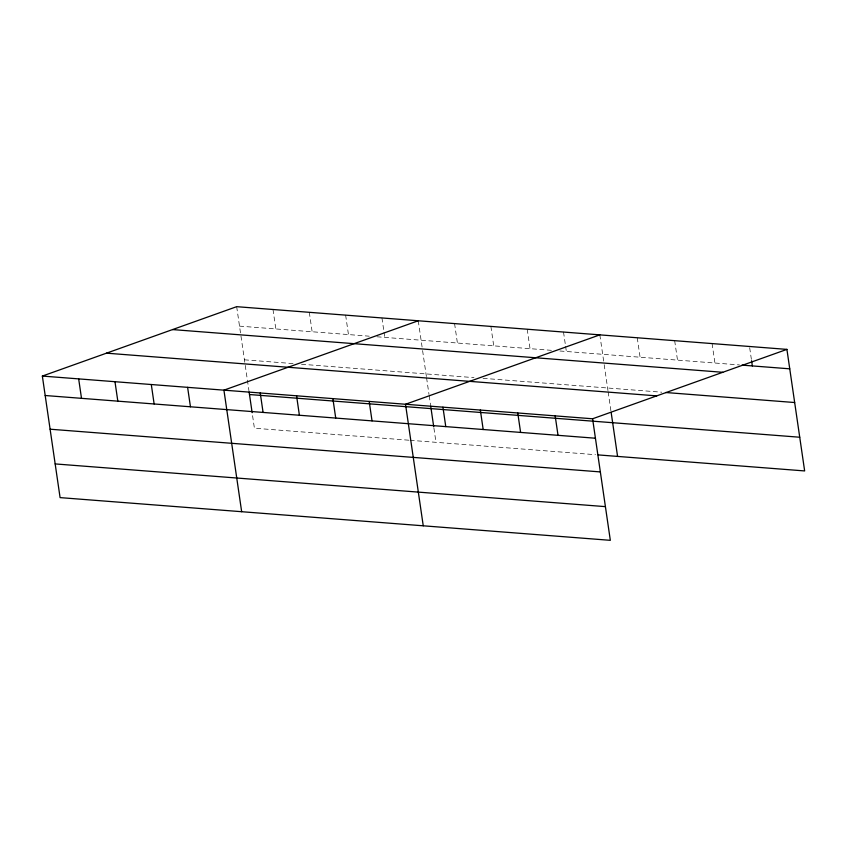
<?xml version="1.0" encoding="UTF-8"?>
<svg xmlns="http://www.w3.org/2000/svg" width="847" height="847" viewBox="0 0 847 847"><rect width="100%" height="100%" fill="white"/><g stroke="black" fill="none" stroke-linecap="round" stroke-linejoin="round"><path stroke-width="0.64" stroke-dasharray="4.24 3.18" d="M239.51 326.127L369.218 336.185M377 336.788L552.085 350.383M559.867 350.986L739.442 364.93M244.423 359.816L293.718 363.638M301.5 364.242L474.002 377.635M483.076 378.334L661.782 392.203M408.752 440.196L254.407 428.222L252.332 413.971M410.043 440.302L595.515 454.701M749.69 347.778L751.395 359.446M712.083 343.575L714.921 363.024M674.667 340.674L677.505 360.123M637.251 337.773L640.088 357.212M599.835 334.861L603.996 363.384M604.186 364.676L607.966 390.573M608.146 391.865L610.962 411.144M563.52 332.045L565.415 345.004M565.605 346.307L566.357 351.494M527.205 329.229L530.042 348.668M490.889 326.413L493.727 345.851M454.574 323.586L457.412 343.035M418.259 320.769L422.42 349.282M422.6 350.584L426.38 376.481M426.57 377.762L429.006 394.48M429.196 395.761L430.509 404.76M433.908 428.063L435.983 442.314M381.944 317.953L383.829 330.912M384.019 332.215L384.782 337.392M345.629 315.137L348.456 334.576M309.303 312.31L312.141 331.759M272.988 309.494L275.826 328.943M236.673 306.678L248.933 390.668"/><path stroke-width="1.27" d="M42.35 376.068L592.593 418.778L610.327 540.322L60.084 497.613L42.35 376.068L236.673 306.678L786.916 349.388L804.65 470.932L598.109 454.903M418.259 320.769L223.926 390.16L241.66 511.704M599.835 334.861L405.512 404.263L423.246 525.796M592.593 418.778L786.916 349.388M742.014 365.121L789.753 368.826M172.544 329.578L722.787 372.288M665.647 392.51L794.666 402.526M106.478 353.167L656.721 395.877M249.494 394.533L799.737 437.232M45.187 395.517L595.43 438.227M50.1 429.207L600.343 471.917M55.161 463.923L605.404 506.633M751.585 360.737L752.337 365.925M611.153 412.425L617.569 456.406M555.177 415.877L558.014 435.316M517.761 412.965L520.598 432.415M480.344 410.064L483.182 429.514M442.928 407.163L445.766 426.602M430.7 406.052L433.717 426.761M369.197 401.436L372.034 420.885M332.882 398.619L335.719 418.069M296.566 395.803L299.393 415.242M260.241 392.987L263.078 412.425M249.113 391.96L252.141 412.669M187.611 387.344L190.448 406.793M151.295 384.527L154.133 403.966M114.98 381.711L117.818 401.15M78.665 378.884L81.503 398.334"/></g></svg>
